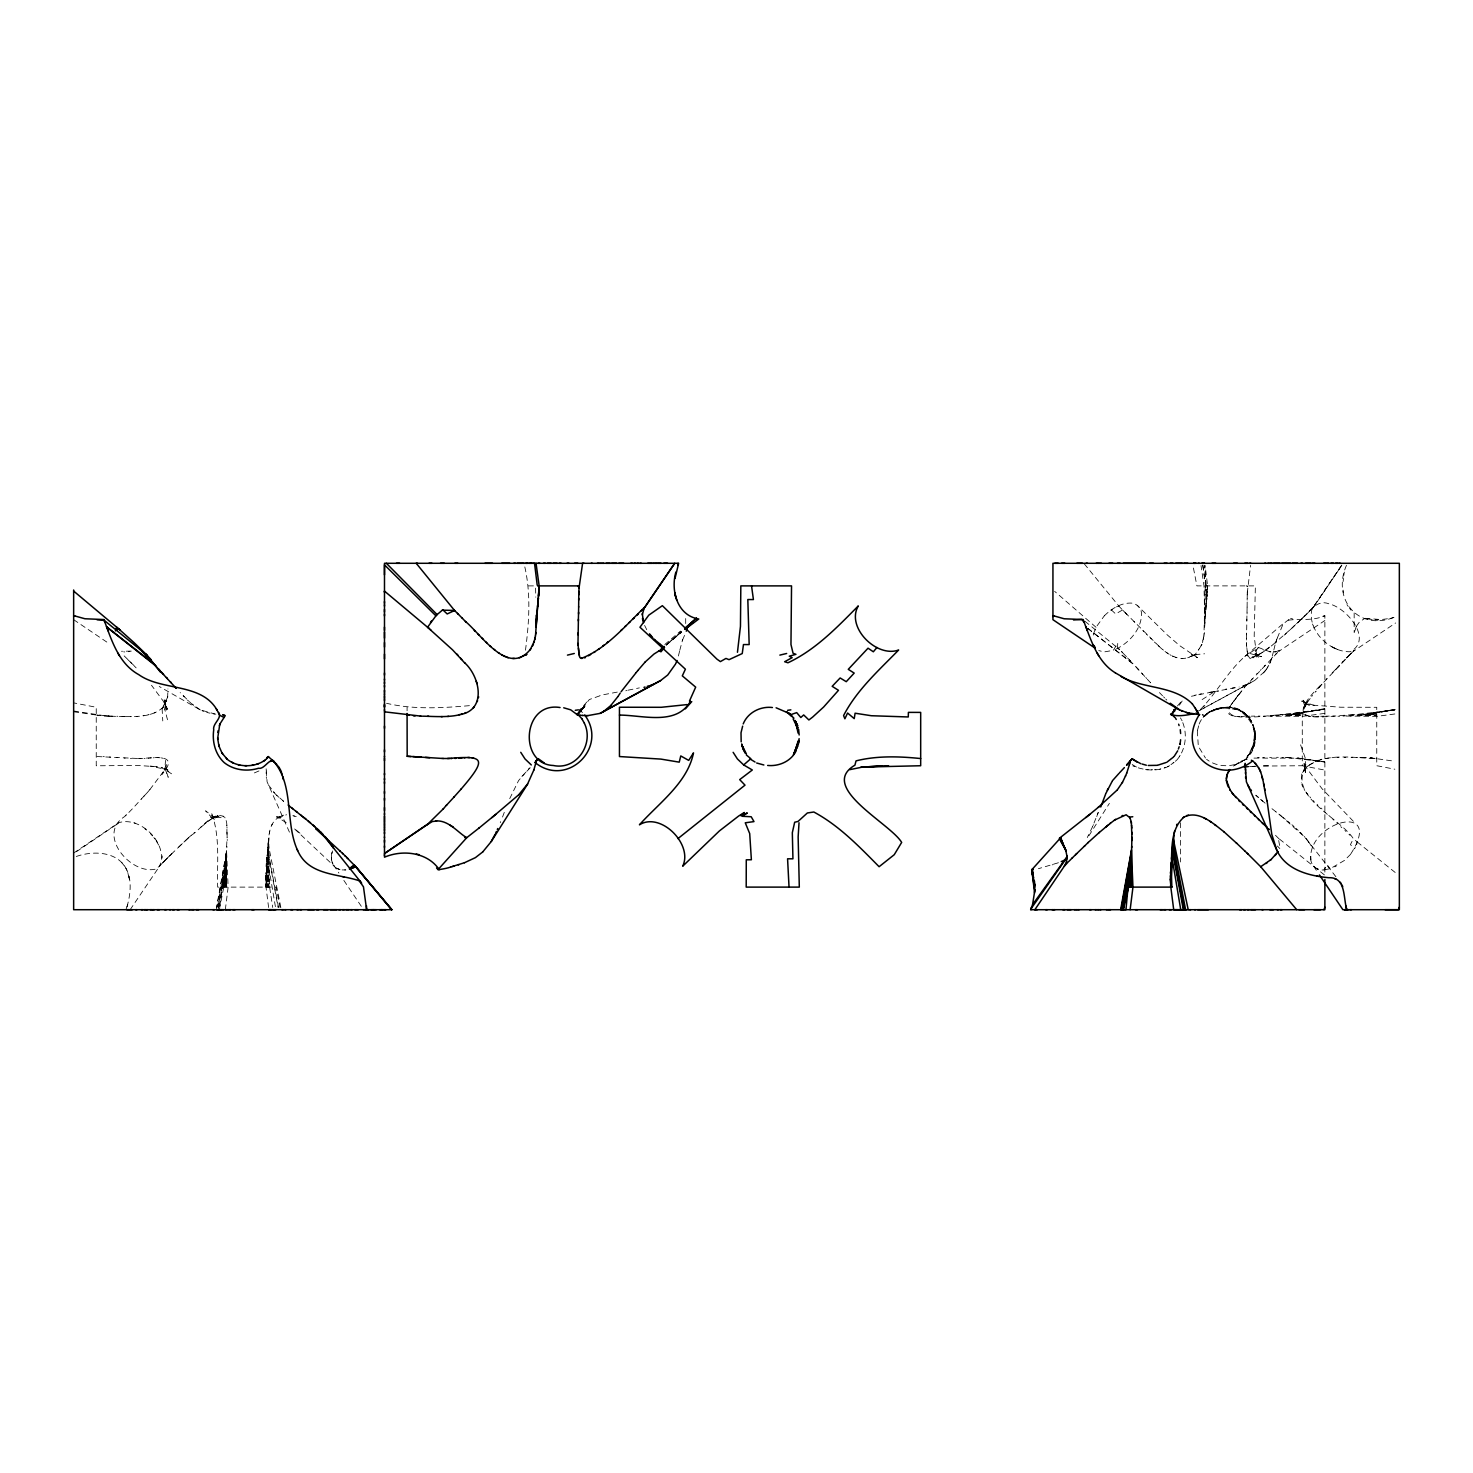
<?xml version="1.0" encoding="UTF-8"?>
<svg xmlns="http://www.w3.org/2000/svg" width="1473" height="1473" viewBox="0 0 1473 1473"><rect width="100%" height="100%" fill="white"/><g stroke="black" fill="none" stroke-linecap="round" stroke-linejoin="round"><path stroke-width="0.75" stroke-dasharray="5 3.75" d="M685.7 623.539L685.7 617.187M1247.797 656.037L1246.434 644.456L1246.876 619.176M1354.166 612.952L1354.166 632.654L1355.215 629.763M227.008 832.171L227.155 838.34M1246.821 620.906L1247.115 606.747M1247.115 607.023L1247.244 594.411M226.142 855.426L227.1 837.345M1205.117 616.856L1205.209 585.886L1203.92 636.078M226.989 834.234C226.547 828.36 228.333 819.835 223.067 816.079M265.692 874.796L266.024 887.114L267.018 854.911M167.627 697.76L167.94 688.922M226.087 856.052L225.222 887.114L225.572 862.239M1246.434 633.059L1246.453 634.789M223.767 887.114L223.933 876.693L219.33 909.706L223.767 887.114L225.479 863.27L218.022 907.497M1247.06 613.965L1247.079 612.234M1247.152 600.082L1247.171 598.351M1247.244 594.871L1247.355 591.096M224.817 869.475L224.504 887.114L225.259 866.382M265.692 873.747L265.711 872.716M149.878 789.565L164.276 770.434L162.012 774.319C182.357 751.009 148.552 759.129 136.731 758.485M1246.397 638.251L1246.397 639.963M289.445 832.153L267.092 781.813L265.987 767.304M1204.638 627.259L1207.621 585.904L1205.117 565.558M73.65 853.051L118.687 822.744C140.727 815.619 169.377 844.637 159.471 866.216L155.273 869.199C130.361 874.704 96.684 834.547 124.321 816.76C132.073 809.727 138.72 801.662 145.919 794.076M1253.928 743.994L1254.72 730.682L1252.713 724.366C1259.912 737.844 1250.651 749.481 1245.348 760.657M1204.767 622.232L1204.012 585.886L1201.011 565.558M331.425 858.851L331.535 856.273M1310.823 856.31L1310.712 858.814C1308.484 820.94 1385.283 801.183 1350.336 854.598M167.517 719.745L164.902 709.894L165.307 700.025L166.67 710.06L163.687 698.312L167.517 709.342L163.337 701.24L151.48 685.24M1204.711 623.779L1204.969 618.586M1207.013 596.27L1207.547 587.598M1247.263 593.14L1250.577 565.374M1117.491 648.415L1117.749 643.02L1113.367 650.311L1104.069 651.95L1098.766 650.587M223.086 886.985L223.16 885.107M1204.398 632.561L1204.178 634.182M1205.54 611.884L1206.884 597.872L1204.711 565.558L1206.774 599.548M266.134 773.491L266.226 771.944M162.14 858.096L162.269 855.942M226.934 846.349L226.824 847.767M1205.558 611.626L1205.411 613.505M265.84 886.415L269.136 835.246M126.954 906.871C130.471 894.737 132.367 879.473 125.813 868.168M164.35 770.213L166.412 763.124L165.952 770.508L168.235 777.321L164.939 768.464L165.492 760.399M1197.328 730.939L1198.322 746.259L1205.448 758.024M1300.585 744.841L1305.354 758.3L1305.428 772.515L1304.102 763.437L1305.501 770.029L1303.292 763.714L1321.962 788.626L1355.694 823.757M1205.558 611.663L1205.245 615.125M225.387 864.301L225.479 863.27M226.179 855.021L225.958 887.114L225.921 858.115L217.028 909.706M223.491 880.928L224.375 872.587M266.65 859.127L266.816 857.047M1207.013 596.16L1202.539 563.294L1207.013 596.16L1207.326 592.735M286.185 822.578L276.501 816.76L281.288 818.73L277.034 817.073L281.711 817.497L277.771 817.294L281.472 816.06C266.76 821.676 269.264 840.089 267.239 852.83M223.565 879.878L223.067 886.157L226.658 849.847M268.031 844.6L267.755 847.712M266.042 866.437L266.337 863.307L266.742 887.114L266.41 862.257M1180.628 822.763L1180.499 862.018M1206.037 606.489L1206.35 603.028M226.271 853.99L226.363 852.959L226.676 887.114L226.474 851.928M267.442 850.805L267.46 887.114L266.908 856.016L275.543 907.46M268.362 841.488L268.712 838.376L269.633 887.114L272.708 907.442M1247.852 655.503L1250.08 658.541L1261.864 652.962L1251.774 657.345L1258.715 655.393L1255.07 655.43L1261.588 656.682L1249.141 653.276M1247.023 756.883L1252.087 750.733L1254.278 744.215L1254.701 730.958M1268.676 716.117L1324.871 709.121L1291.048 714.479C1279.871 712.398 1216.33 726.815 1231.097 704.738L1244.869 686.915L1279.761 650.201L1275.581 651.858L1270.021 651.839L1258.531 647.494L1247.741 654.215M1253.965 743.865L1251.7 750.549L1247.723 756.293C1240.303 762.093 1275.139 738.452 1238.37 709.231L1244.317 712.748L1231.575 707.519L1215.483 708.955M1362.12 714.865C1333.488 712.601 1272.156 732.449 1322.091 683.767L1315.978 691.279M224.043 875.717L218.833 907.442M1343.118 581.522L1343.486 578.429M1346.488 565.282C1331.702 598.646 1357.775 631.751 1394.268 617.279M1176.632 760.234C1186.667 748.965 1188.067 730.847 1180.462 717.885M1204.491 715.307L1202.355 714.865M225.332 909.706L228.131 887.114L226.566 850.878L216.531 907.442M1343.836 575.299L1344.333 572.095M164.902 709.894L166.265 701.038L162.122 708.863L162.767 720.923M1203.938 635.894L1201.821 644.566L1198.856 649.354M580.178 709.894L582.424 712.693M269.375 833.166L269.541 832.135M218.151 909.706L224.964 868.444M167.812 696.729L162.122 708.863M216.384 909.706L226.363 852.959M1093.537 633.74L1096.041 627.24L1104.382 615.732M1093.297 635.066L1093.555 633.666M1203.367 639.319L1203.68 637.606M1356.707 844.545L1357.185 841.948L1352.858 838.192M525.474 650.237C529.157 622.287 531.072 593.214 524.498 565.558M1273.869 649.851L1275.581 642.762M269.559 832.061L269.78 831.103M331.83 853.714L332.143 852.37M679.789 650.274L682.459 640.258M679.587 651.14L678.077 657.326M1273.574 651.14L1271.457 659.112M1197.383 730.626L1199.225 723.943M1277.349 637.919L1283.112 623.981L1290.348 618.347M1341.664 565.135L1311.891 609.288C1307.177 630.389 1329.548 652.429 1350.299 651.747C1373.37 639.54 1346.856 607.668 1328.812 603.783C1319.145 599.916 1312.075 607.741 1306.477 614.333C1308.282 612.455 1311.927 608.552 1314.284 606.029L1341.903 565.153L1313.511 606.839M1202.373 642.633L1202.889 640.976M1275.471 643.13L1275.913 641.657M1305.907 764.653L1303.642 772.018L1304.655 768.961C1290.109 797.556 1340.669 818.565 1353.356 838.708L1350.428 844.655L1354.626 848.706M1355.289 629.542L1356.338 626.375M1301.745 774.006L1301.285 783.047M332.622 850.934C329.05 858.501 332.898 869.714 342.196 869.917M1270.555 661.856L1271.015 660.475M1271.77 658.228L1268.511 665.796M1199.151 724.072C1203.957 711.312 1218.687 706.046 1231.41 707.758L1223.934 707.371L1209.867 711.662L1216.772 708.66L1208.983 712.361L1203.183 717.498L1209.664 711.901L1204.362 715.804M1203.11 717.498L1203.828 716.541M1096.777 816.558L1097.109 815.508M1097.459 814.459L1098.269 812.36L1092.579 826.592M1276.447 640.239L1277.238 638.177M682.57 639.963L685.387 633.408M682.257 640.792L682.662 639.724M1276.041 641.326L1276.741 639.448M126.181 908.786L127.764 904.625M1093.021 825.616L1093.408 824.659M509.713 798.642L518.588 780.58L529.47 767.967M1270.389 662.334L1269.763 663.568M1251.663 750.678L1254.241 744.399M504.282 812.36L501.575 819.614M500.286 822.634L500.71 821.621M1303.623 708.108L1304.655 706.377M166.762 700.651L166.32 701.627M1092.579 826.629L1087.277 837.585M1179.394 705.162L1183.022 699.767M584.118 707.169L577.526 714.479L589.329 699.528L602.439 694.906M271.75 825.156L272.21 824.217M1096.022 627.277L1054.668 591.373M1302.5 772.533L1307.195 766.494L1313.603 762.333M1354.552 848.798L1355.289 847.38M1201.084 645.818L1201.894 644.309M1356.338 626.375L1359.376 622.085L1364.827 618.347M1267.885 666.882L1267.259 668.005M1229.145 708.071L1230.158 706.377M1266.209 669.626L1269.137 664.691M1231.299 704.536L1235.7 698.515M1247.392 756.735C1254.536 747.382 1256.138 734.511 1251.976 723.556M1305.778 704.536L1308.208 700.872L1303.697 709.544L1305.207 703.947L1305.262 707.574L1302.316 698.57L1304.894 702.86L1309.571 705.641L1301.653 701.111L1314.119 705.401L1307.693 703.947M1088.915 835.762L1109.39 803.374M1179.229 756.717L1180.112 755.318M1200.513 709.415C1216.551 692.991 1227.451 671.872 1244.851 656.461L1284.64 622.361M1196.665 654.638L1190.35 656.59L1195.063 654.62L1198.819 649.39M1310.712 858.851C1310.804 865.59 1317.359 870.893 1323.951 869.935L1327.32 864.927L1330.119 868.739M130.158 909.706L159.913 865.737M1198.249 650.164L1199.243 648.746M581.393 709.25L579.902 709.931L584.873 706.175L582.645 708.55M1311.891 609.288L1314.376 605.919M1306.164 703.91L1307.122 702.584M1231.925 703.542L1232.662 702.547M1237.265 696.453L1241.5 691.279M163.393 706.93C153.505 716.835 137.799 716.633 124.579 716.633M1311.743 696.453L1312.572 695.366M1308.613 700.577L1310.178 698.515M1244.096 687.909L1244.832 686.952M1316.033 691.205L1315.186 692.218M584.118 707.15L581.227 709.342M1238.056 695.403L1234.687 699.822M1318.611 687.873L1323.214 682.846M1266.614 669.129L1262.619 673.916M1240.708 692.218L1241.592 691.168M1264.442 671.725L1254.554 680.581L1197.512 711.588M1264.626 671.504L1265.749 670.16M1258.531 647.494L1254.941 651.784L1252.823 650.771M577.895 712.582L587.635 701.038M1177.443 705.99L1181.604 701.038M1335.68 669.405L1354.239 650.201L1353.19 651.416L1395.649 622.969M147.65 792.179L149.97 789.454M1248.754 682.828L1247.889 683.748M1251.571 679.532L1252.492 678.464M1326.05 679.532L1326.97 678.464M1279.761 650.201L1278.711 651.416L1324.871 620.501M163.282 707.169L162.14 708.366M584.873 706.175L577.342 714.589L585.039 705.806L579.902 709.931L584.984 705.935L582.166 708.844M1350.612 854.285L1344.462 860.435M584.339 706.856L577.49 714.497L584.339 706.856L582.885 708.347M1264.165 666.312L1265.086 665.317M1306.477 614.333L1289.704 630.205L1306.827 613.965M1351.238 653.202L1322.331 683.785M579.975 711.717L583.75 707.574L578.208 714.773M1342.529 662.114L1343.358 661.193M147.355 792.529L141.261 799.084M1271.696 658.155L1272.709 657.142M1339.565 665.317L1337.65 667.343M1310.657 609.932L1309.718 610.908M162.84 862.607L164.663 860.748M159.471 866.216L163.393 862.018M530.262 767.728L521.884 776.418M1260.262 670.381L1261.238 669.368M1349.747 654.656L1346.58 657.768L1354.718 650.016M1335.716 669.368L1330.727 674.284M582.774 708.439L584.486 706.672M1303.863 769.79L1305.354 768.317M164.037 861.374L167.296 858.096M1346.212 658.118L1347.187 657.142M163.282 862.147L171.899 853.585M171.236 854.266L188.084 838.1M125.26 815.839L126.457 814.643M167.001 858.372L171.291 854.193M178.712 847.03L189.391 836.977M1275.618 654.27L1276.76 653.202M1349.158 655.19L1350.152 654.233M1104.345 615.788C1111.71 608.552 1121.469 602.347 1132.185 603.138A31.817 18.376 -45 0 1 1141.538 612.897C1141.998 629.744 1127.968 644.309 1113.367 650.311M1256.745 673.805L1257.224 673.345M1203.846 706.396L1204.822 705.475M1258.365 655.006L1271.972 645.45L1290.477 629.45M1303.808 616.892L1304.82 615.935M1293.497 626.504L1294.528 625.528M187.458 838.653L194.602 832.355M1297.603 622.637L1298.634 621.68M116.68 824.383L73.65 853.548M1244.777 656.535L1247.723 654.233L1247.281 652.834M1301.745 618.826L1302.776 617.868M1285.229 634.237L1286.316 633.243M1284.217 635.139L1285.377 634.09M191.361 835.246C201.028 829.538 212.13 810.85 223.841 816.613M666.33 644.861L681.373 631.53M681.226 631.622L666.017 645.027L682.92 630.904M664.802 644.511L680.471 631.052M116.22 824.806L118.613 822.818M200.844 827.218L210.805 819.338M666.385 645.027L681.631 632.212M1244.041 760.399C1266.725 744.933 1253.026 702.566 1224.173 707.5C1235.976 706.138 1248.183 712.416 1252.418 723.832L1249.03 717.719M1275.636 642.541L1276.594 641.768M1306.606 767.12L1307.95 766.052M1344.518 860.398L1330.193 868.72M1175.325 761.265L1176.19 760.584M1167.684 766.604L1169.654 765.684M1173.134 762.959L1174.018 762.278L1169.212 766.015M206.367 822.634L205.115 823.61M1271.217 646.039L1272.322 645.174M1268.99 647.733L1266.817 649.372M1233.472 766.052L1243.82 760.178M1309.35 765.095C1329.106 752.574 1354.681 758.061 1376.758 758.705L1394.839 761.265M1264.607 650.974L1262.398 652.502M1265.657 650.201L1266.762 649.409M1234.871 765.095L1239.18 762.296M209.553 820.166L218.078 815.434M1110.845 610.153L1112.225 609.251M1202.134 699.601L1212.776 692.733M1259.139 654.528L1256.929 655.78M279.262 817.036L278.397 817.497L286.572 814.735M1158.367 645.726C1166.708 653.865 1179.523 662.832 1191.215 656.129M1334.833 866.861L1336.25 866.087M1195.818 712.453L1253.726 680.986M1193.885 655.08L1195.247 654.362M1242.604 761.375C1231.557 767.617 1216.735 767.249 1206.59 759.313M217.691 815.747L212.572 818.178L218.998 816.281L210.657 817.276L225.148 817.81M1190.681 656.442L1192.228 655.743M1240.708 761.449L1242.273 760.731M1315.186 761.449L1318.372 760.16M1247.502 684.282L1239.069 687.007M1208.983 712.361L1223.934 707.371M1288.304 620.243C1300.199 618.402 1313.364 621.367 1324.871 615.511L1324.871 875.275L1278.361 838.192L1280.074 848.798L1277.349 845.999M254.369 772.92L260.813 770.14M1213.273 691.831L1239.032 687.026M1225.389 689.309L1226.475 688.885M154.149 712.932L155.144 712.582M1058.424 862.736L1038.391 868.702M150.356 714.331L151.185 714.018M1187.698 657.787L1189.227 657.271M1195.063 654.62L1204.583 653.791M1160.834 768.814L1159.785 769.145M1165.566 767.286L1164.517 767.636M1252.934 657.86L1254.02 657.51M1168.733 766.273C1157.373 771.907 1144.245 770.563 1132.829 765.923M1212.261 691.96L1191.436 696.269M1243.341 685.682L1245.495 685M1243.893 760.16L1246.324 759.424M1319.955 759.681L1321.704 759.221M1390.641 618.365L1393.974 617.39M131.281 651.103L121.504 651.269M129.955 651.453L128.574 651.729M76.32 856.476C93.591 850.344 118.65 851.32 127.046 870.506M1194.64 695.274L1196.407 694.906M625.786 690.782L626.927 690.487M628.014 690.193L639.356 687.891M1245.55 759.663L1247.226 759.221M1199.924 694.078L1201.434 693.691M281.822 815.582L283.718 815.177M143.967 715.639L143.01 715.749M1292.76 618.991L1290.569 618.31M1387.437 618.77L1381.177 619.581L1365.048 618.31M148.147 714.773L149.178 714.571M1323.951 869.935L1330.598 868.591M1116.46 606.821L1119.038 606.305L1083.833 563.294M1216.514 708.752C1228.224 705.475 1242.181 708.716 1249.656 718.75M1291.048 714.479L1324.871 709.084L1292.742 714.184L1302.279 714L1289.354 714.736M1363.832 714.736L1395.005 709.783L1367.22 714.184L1376.758 714L1360.444 714.994M1395.115 709.618L1367.22 714.184M1292.742 714.184L1302.279 713.024L1302.279 765.739L1324.871 770.103M1324.871 708.66L1284.217 715.197L1302.279 715.197L1282.504 715.381M1394.839 709.378L1358.695 715.197L1376.758 715.197L1356.983 715.381M1365.526 714.479L1394.839 709.839L1343.063 716.117M1325.111 758.577L1328.536 758.098M469.39 705.659C441.9 708.034 413.582 709.728 386.534 703.284M1209.259 692.384L1210.254 692.236M1217.545 691.205L1218.65 691.04M1368.914 713.908L1376.758 713.024M1253.965 758.098L1299.094 758.172M617.279 692.107L602.457 694.906A12.06 12.06 0 0 0 600.1 695.459M1210.29 692.236L1214.286 691.684M1324.871 713.374L1302.279 716.375L1270.407 716.044L1272.138 715.988M1394.839 713.963L1376.758 716.375L1344.886 716.044L1346.617 715.988M1232.183 688.038L1234.484 687.744M153.266 757.84L154.205 757.73M148.294 758.227L149.27 758.116M1243.543 767.194L1256.561 766.144M136.805 716.449L137.781 716.357M150.228 758.024L151.259 757.932M1244.317 767.01L1253.063 766.365M1274.642 651.839L1275.821 651.747M1353.54 715.675L1350.078 715.86M1322.938 616.193L1324.871 616.064M1241.187 716.467L1244.501 716.301M1315.665 716.467L1318.979 716.301M1279.061 715.675L1275.6 715.86M1250.08 766.531L1256.819 766.181M97.034 756.551L138.775 758.521M1263.447 766.052L1302.279 765.739M157.059 757.453L158.826 757.509M1257.5 757.674L1259.231 757.601M1331.997 757.674L1333.709 757.601M1320.673 716.283L1324.098 716.173M1271.383 757.453L1269.652 757.49M1345.862 757.453L1344.131 757.49M1181.199 658.449L1182.819 658.394M130.453 716.67L131.502 716.633M144.023 758.411L145.072 758.374M1249.601 716.173L1246.103 716.283M1254.793 716.099L1251.332 716.154M1312.425 716.467L1314.082 716.449M1329.272 716.099L1325.81 716.154M1357.83 757.472L1356.265 757.435M139.825 758.54L140.929 758.558M344.645 869.935L345.879 869.917L341.092 869.917M1262.711 757.564L1264.442 757.545M1337.189 757.564L1338.92 757.545M1148.259 769.808L1147.154 769.808M1152.678 769.753L1151.573 769.771M1263.503 765.813L1270.149 765.739M1154.335 769.735L1155.992 769.716M1238.038 716.467L1239.603 716.449M528.439 585.886L534.368 585.886M1206.424 585.886L1207.621 585.904L1207.289 590.434M110.604 716.191L124.211 716.633M1351.072 757.325L1352.803 757.325M1276.594 757.325L1278.325 757.325M125.205 716.633L122.056 716.522M1332.752 716.081L1334.483 716.099M1258.273 716.081L1260.004 716.099M112.611 716.209L108.413 716.099C120.05 717.13 88.49 714.239 99.004 715.418L73.65 711.772M1359.745 757.435L1366.668 757.545M1285.266 757.435L1292.189 757.545M116.809 716.265L117.858 716.283M1281.786 757.435L1283.535 757.472M1337.944 716.209L1339.675 716.265M1263.466 716.209L1265.197 716.265M1363.206 757.38L1364.937 757.435M1288.728 757.38L1290.458 757.435M104.233 715.952L110.567 716.191M1361.475 757.398L1375.303 758.374M1286.997 757.398L1324.871 761.964L1295.577 757.803L1302.279 758.705M130.379 758.411L131.428 758.448M124.174 758.098L125.15 758.153M103.165 756.606L104.288 756.68M109.444 756.993L110.493 757.067M164.939 768.464L171.678 773.859L161.128 767.286L167.848 769.808L150.375 766.126L157.28 766.77L137.726 765.444L96.242 765.794L96.242 707.261L73.65 702.879M1269.689 651.747L1270.96 651.839M1375.34 619.765L1378.12 619.967L1367.239 618.991M116.772 757.564L117.803 757.638M215.85 714.221L200.328 709.931L159.231 686.473M1372.32 758.043L1370.074 757.803L1376.758 758.705M1310.915 716.504L1308.337 716.117M1236.436 716.504L1233.858 716.117M123.64 651.803L124.782 651.95M1223.713 707.427L1238.609 709.986M1202.171 714.847L1203.275 715.086M1312.94 705.144L1340.669 707.224L1376.758 707.298L1376.758 765.721L1394.839 769.219M1300.825 758.374L1324.871 762.038M73.65 710.98L106.332 716.025M213.162 713.816L214.635 714.074M162.932 758.227L161.386 757.914M209.976 713.171L206.717 712.435M292.851 815.692L294.471 816.06M293.735 815.895L296.239 816.686M1146.602 769.827L1145.534 769.532M1247.594 586.217L1246.489 585.886L1247.594 586.364M1307.103 715.878L1305.207 715.123M1232.625 715.878L1230.728 715.123M133.877 822.726L135.571 823.315M1194.732 655.669L1191.491 654.564L1197.512 657.713L1179.634 645.616L1167.058 634.716L1137.101 605.256M1172.563 656.129L1173.926 656.682M1175.288 657.234L1176.651 657.731M339.987 869.53L337.022 868.37L337.961 868.831M1316.365 868.407L1318.261 869.18M1333.083 647.531L1340.043 650.587M1262.784 649.556L1264.202 650.219M201.911 710.612L203.477 711.349M1136.456 767.028L1132.185 764.505M1171.238 655.485L1170.17 654.841M1304.305 714.663L1303.034 713.613M1331.61 646.573L1338.681 650.219M1229.808 714.663L1228.556 713.613M155.015 839.021L153.836 837.511M200.328 709.931L190.956 703.229L180.166 692.586M73.65 619.691L108.468 643.185M1167.794 653.404L1166.708 652.649M144.888 828.82L146.564 830.072M215.205 818.104L205.594 810.831L214.561 820.59L211.375 812.654C220.398 836.259 216.899 862.386 217.673 887.114L276.095 887.114L280.036 907.442M268.417 784.925L275.488 794.15L285.836 803.19M1087.59 628.235L1133.197 663.863L1150.616 682.828L1149.603 681.704M1271.972 808.695L1282.026 816.631M192.153 704.26L193.534 705.346M1087.626 628.271L1134.155 664.875M1279.834 814.9L1305.17 837.474L1335.956 876.803M1283.149 817.515L1285.413 819.319M1265.123 803.19L1255.843 795.217M282.356 800.373L283.534 801.312M1275.342 811.365L1276.465 812.267M1162.381 649.262L1163.449 650.109M1357.185 841.948L1395.833 872.992M299.958 833.184L293.919 828.286L334.242 866.198M1085.012 621.311L1119.683 649.593L1117.565 648.396L1118.725 648.617L1133.197 663.863M1289.777 822.91L1287.549 821.087M1262.821 801.312L1260.501 799.379M1291.931 824.714L1294.067 826.556M1255.898 795.273L1258.218 797.316M276.593 795.273L278.931 797.316M1159.343 646.592L1130.712 618.2M1254.849 653.902L1258.642 657.271L1255.604 653.478L1256.911 657.437L1254.186 636.226L1255.383 585.886L1196.905 585.886L1192.927 565.356M187.494 700.08L188.654 701.111M1328.812 815.434L1329.824 816.355M1296.093 828.415L1298.21 830.349M1344.904 830.477L1345.972 831.472M1341.829 827.66L1340.761 826.684M1111.25 609.804L1115.65 613.946L1122.518 609.988L1130.914 618.402M1332.844 819.172L1333.838 820.111M1348.955 834.289L1349.986 835.301M1320.986 808.033L1321.962 808.953M1324.743 811.715L1325.718 812.636M1317.028 804.332L1318.004 805.271M1337.742 823.886L1336.729 822.891M1154.39 642.007L1155.366 642.946M124.137 655.872L135.111 666.661M1146.62 634.292L1147.577 635.25M128.041 659.794L136.16 667.877M1118.449 605.679L1123.052 610.503M183.278 695.827L184.328 696.876M1126.606 614.002L1122.997 610.448M1150.505 638.085L1151.481 639.043M1125.961 613.376L1126.955 614.37M1142.717 630.426L1143.692 631.401M1163.578 696.839L1164.646 697.926M1165.732 698.994L1166.8 700.08M1275.489 835.283L1278.877 838.708M1133.86 621.44L1134.854 622.453M1249.159 717.94L1244.593 713.245L1238.59 709.765C1249.454 714.129 1255.806 725.95 1254.812 737.402L1254.72 730.682M1313.29 800.612L1314.211 801.551M1121.597 651.563L1122.555 652.557M1302.206 834.381L1300.254 832.3M1159.454 692.586L1162.565 695.827M273.297 791.793L274.401 792.971M1304.194 836.443L1305.17 837.474M1125.446 655.632L1126.422 656.645M1129.368 659.812L1130.288 660.806M1145.755 677.47L1146.712 678.501M1136.088 666.974L1138.242 669.313M1141.888 673.382L1142.864 674.413M150.393 833.608L152.492 835.928M1138.021 669.073L1138.997 670.141M1313.585 866.106L1318.206 873.084M334.647 866.511L333.984 865.774L338.919 873.084M1309.755 796.727L1310.62 797.74M1307.122 793.708L1307.987 794.72M1308.521 841.764L1312.793 848.209L1312.222 846.938M1308.779 842.077L1305.833 838.321M121.688 862.497L124.192 865.719M1349.599 608.331L1350.962 610.153M1306.348 792.621L1307.103 793.689M1346.948 604.63L1348.255 606.489M343.853 880.412L362.358 907.865M156.156 840.788L158.679 845.079M646.721 629.671L644.622 625.417M1304.139 789.307L1304.82 790.467M1181.549 719.8L1182.082 720.776M1313.124 625.491L1312.498 624.018M1302.813 786.969L1301.782 784.391M332.051 862.184L332.401 863.141M128.832 876.196L129.532 879.178M127.948 873.342L129.624 880.836M280.846 907.497L268.141 843.55L268.915 887.114L268.252 842.519M278.526 907.442L267.644 848.743L268.196 887.114L267.552 849.774L278.084 907.478M1310.915 859.919L1310.657 857.673M1247.189 651.434L1246.895 648.267M265.784 885.291L268.602 907.478M266.429 778.462L266.263 776.842M331.628 859.919L331.37 857.617L331.425 858.814M1343.137 590.121L1343.413 592.809M226.787 825.193L226.879 826.132M266.263 770.379L266.134 768.832M1246.434 643.388L1246.489 645.082M226.971 827.09L227.008 828.084M265.674 875.846L266.024 887.114M227.229 839.426L227.247 840.475M535.583 588.15L535.785 597.191M407.082 707.243L407.082 710.741M1053.011 864.633A25.888 25.888 0 0 1 1052.219 864.872M1210.033 711.275L1204.454 715.62L1210.033 711.275M1249.509 718.069L1244.593 713.245L1249.509 718.069"/><path stroke-width="1.5" d="M384.471 675.131L384.49 672.958M384.49 654.067L384.49 658.947M384.49 642.541L384.49 647.07M384.471 574.893L384.49 564.859L435.879 615.788L437.094 614.591L386.368 563.294M578.41 619.176L577.968 644.456L579.349 656.037M578.355 620.906L578.668 606.747M384.471 615.99L384.471 613.965M384.471 612.124L384.471 609.38M384.471 757.122L384.49 756.091M384.49 749.794L384.49 751.948M384.49 726.042L384.49 728.362M384.471 694.704L384.49 693.599M384.49 690.266L384.49 692.457M384.471 683.675L384.49 681.907M384.471 630.389L384.471 627.075M384.471 814.514L384.49 813.556M384.471 800.336L384.471 798.219M384.471 793.45L384.471 791.498M578.65 607.023L578.779 594.411M1132.792 816.742L1129.717 817.073L1131.338 822.192L1131.964 838.34M1130.896 856.052L1130.767 887.114L1131.908 837.345M384.49 604.685L384.49 606.139M384.471 709.544L384.49 710.686M384.49 699.141L384.49 700.614M384.471 830.643L384.49 828.599M384.49 826.427L384.49 827.881M384.471 822.56L384.471 816.134M384.49 778.499L384.49 779.88M384.471 847.472L384.471 845.962M384.49 704.959L384.49 706.874M384.471 705.585L384.49 704.002M384.49 706.119L384.49 707.298M384.471 855.574L384.471 854.561M384.471 842.335L384.49 840.052M384.471 837.787L384.471 836.811M1170.501 874.796L1170.832 887.114L1170.464 878.994M1184.016 817.055C1167.003 831.95 1173.558 859.459 1170.464 880.044M384.49 773.399L384.471 774.853M458.987 714.773C486.992 710.98 480.382 676.936 464.584 662.721M1121.837 909.706L1130.73 858.115L1130.049 887.114L1130.38 862.239M577.987 633.059L577.987 634.789M1129.331 871.482L1123.273 909.706L1128.594 887.114L1128.723 876.766L1123.218 909.706M578.594 613.965L578.613 612.234M578.686 600.082L578.723 598.351M578.779 594.871L579.128 586.364L578.024 585.886L538.013 585.886M1170.501 873.747L1170.519 872.716M460.791 789.454C488.76 757.104 483.254 755.686 447.516 758.485M1172.213 887.114L1128.594 887.114L1128.852 875.717M1131.816 834.234L1131.816 832.171M535.454 636.078L539.155 585.904L536.043 563.294M536.19 627.259L536.78 615.125M1324.871 879.473L1324.871 909.706L1030.621 909.706L1032.591 904.625L1067.06 856.642L1065.697 849.903L1059.363 838.303L1089.67 814.403M1346.856 909.706C1343.1 898.309 1346.34 876.932 1328.701 877.705C1308.963 875.883 1286.279 870.046 1276.962 850.602L1246.379 781.813L1245.108 763.327M1032.573 904.625L1034.967 889.25M678.022 565.282L678.077 563.294M536.301 622.232L536.172 615.272M580.104 715.215L577.471 714.847L570.714 709.839L563.717 707.795M536.264 623.779L536.503 618.586M578.797 593.14L578.889 591.409M384.471 592.293L384.471 591.096L428.901 628.363L427.943 626.651M537.074 611.884L538.418 597.872L538.308 599.548M1245.421 773.564L1245.514 771.944M537.093 611.626L536.945 613.505M1129.202 872.587L1128.594 887.114L1129.625 869.475L1122.96 909.706L1125.961 909.706L1128.208 885.126M1131.743 846.349L1131.651 847.693M1170.519 872.642L1170.575 871.666M1170.648 886.415L1173.963 835.154M1128.594 887.114L1130.288 863.27L1122.463 909.706M217.912 732.504L218.041 730.774M1171.219 862.257L1171.551 887.114L1171.145 863.307L1170.851 866.437M536.964 613.394L537.093 611.663M538.547 596.27L539.155 585.904L537.958 585.886M1066.397 862.221L1067.096 856.052M1130.214 864.301L1130.288 863.27M1128.3 880.928L1128.392 879.878M538.547 596.16L539.081 587.598M1131.467 849.847L1128.042 884.058M1171.458 859.127L1171.624 857.047M1128.613 880.651L1129.625 869.475M1172.25 850.805L1172.048 852.83M537.571 606.489L537.884 603.028M799.029 822.763L798.145 836.977L799.305 887.114L746.203 887.114L746.277 859.809L751.377 859.753L749.702 833.571L745.264 822.799L753.992 821.603L751.193 816.742L742.189 816.281L747.327 812.967L740.901 815.747L744.344 812.488L738.691 816.005L719.395 830.938L682.68 866.216C693.36 844.508 660.751 811.457 639.429 824.806C659.057 802.932 687.523 782.771 693.507 752.869L688.701 760.399L680.765 755.944L679.237 762.149L660.861 759.092L619.452 756.551L619.452 707.243L661.211 707.298L687.173 704.591M1172.839 844.6L1172.563 847.712M1131.08 853.99L1131.172 852.904L1131.503 887.114L1131.282 851.928M1172.545 855.518L1172.471 848.687M579.405 655.503L579.902 657.602L581.945 658.468M1230.305 790.43L1226.365 780.193L1226.751 775.59L1229.642 769.532L1228.022 772.533M1174.184 833.166L1174.589 831.103M535.27 762.719C567.326 788.221 608.625 747.142 584.744 715.068M675.021 578.429L678.648 563.294L384.49 563.294L384.49 857.194C403.363 849.184 427.778 852.591 439.23 869.622C443.115 868.867 447.037 868.407 450.756 866.989M1180.149 743.515L1179.928 744.491M225.185 715.583L223.049 714.865M798.495 743.957L799.121 738.654M1180.61 739.741L1180.094 743.994M1130.067 866.382L1129.312 871.556M1130.141 909.706L1132.958 887.114L1131.374 850.878L1120.64 909.706M535.712 634.182L535.933 632.451M675.868 572.095C670.583 590.489 677.212 615.604 698.773 618.991L685.019 629.358M535.472 635.894L533.926 642.633M1267.075 800.907C1262.932 787.576 1264.699 770.582 1252.639 760.933C1220.233 786.821 1174.994 754.36 1199.004 715.105M478.467 697.705L478.633 696.729M1131.172 852.959L1121.192 909.706L1122.223 909.706M576.643 714.442L578.226 714.792M1129.975 762.241L1130.399 760.749M534.902 639.319L535.215 637.606M533.852 770.048L536.577 760.252M737.457 652.281L740.459 626.338L740.827 585.886L791.535 585.886L790.964 644.493L793.063 653.276L795.936 654.325L789.27 656.203L792.143 657.658L784.649 661.727L787.945 662.776C815.619 649.851 837.106 627.314 858.299 605.919C845.723 627.24 876.601 658.044 898.64 650.016C878.792 670.381 856.826 689.99 843.587 715.547L844.876 718.787L847.601 713.042L854.23 718.64L855.095 713.208L871.372 715.731L908.27 716.964L908.399 712.38L920.68 712.398L920.68 765.739L860.969 767.138L888.55 765.739M1129.662 763.493L1129.239 765.131M798.163 740.901L794.684 752.611M1126.735 773.086L1129.036 765.831M1129.533 764.119L1129.865 762.627M798.826 740.496L794.021 753.716L797.445 746.719M742.65 726.134L741.011 732.781L741.177 741.876M793.413 754.765L798.569 741.711L797.169 747.308L797.666 746.203M577.287 714.589L577.342 714.295M266.631 758.558L267.755 756.827M534.423 640.976L530.39 649.354M642.32 614.757L644.032 608.478M1030.99 909.706L1031.763 906.871M219.385 725.747L219.864 724.072M796.249 749.518L798.569 741.711M687.044 628.824L687.67 626.78M686.897 629.339L686.271 631.181M1227.267 774.006L1226.328 778.683M533.999 769.661L527.444 784.317L491.319 841.47L482.739 851.928M675.739 663.66L677.028 660.475M1178.382 749.039L1179.155 746.756M1100.754 807.001L1105.652 794.002M1323.932 909.706L1324.871 907.165M1399.35 907.165L1398.411 909.706L1385.136 909.706M1172.821 713.116L1174.091 709.839L1176.356 708.734M115.851 629.468L116.735 627.277M427.575 627.24L436.376 615.198L442.784 609.804L447.184 613.946L454.586 610.503M1125.446 776.142L1126.735 773.104M1125.611 775.774L1122.316 782.66M1106.002 793.192L1112.318 780.985M268.786 757.067L274.346 761.891M477.178 701.59L477.602 700.651M495.609 833.368L496.456 831.435M497.322 829.502L497.745 828.526M1107.291 790.301L1107.954 788.902M1176.577 825.156L1177.019 824.217M224.817 716.32L219.79 724.2L217.654 738.47L218.961 746.093L222.073 753.2L227.302 759.313L226.161 758.024M492.498 839.131L491.319 841.47M492.903 838.358L495.131 834.289M1117.399 789.767L1122.518 782.237M532.618 645.818L533.429 644.309M1066.673 861.723L1064.353 866.087L1068.091 862.128M527.665 783.912L518.68 794.812M675.463 664.157L667.711 675.021L660.567 680.581L600.137 713.374L587.598 715.657M743.202 723.924C747.805 712.49 760.455 706.064 772.423 707.519M430.484 622.508L431.423 621.054M796.267 750.549C791.277 761.21 779.033 766.586 767.654 765.444M1174.073 756.514L1177.7 750.825M621.109 691.721L636.005 672.793M620.207 693.102L617.942 696.526M1112.575 780.561L1119.112 773.251M465.413 621.44C481.432 634.697 508.24 676.862 530.354 649.39M643.443 609.251L674.708 563.294L645.1 606.802C625.509 625.454 606.876 648.451 581.338 658.413M1034.856 909.706L1064.427 866.032M619.452 715.086C642.744 715.123 676.217 726.023 690.45 701.332L689.474 701.038L695.679 687.136L682.312 675.868L685.405 669.202L639.963 627.24L648.746 615.198L662.371 605.679L716.964 659.168L720.407 661.598L725.95 658.431L729.043 659.665L742.245 653.552L743.46 644.566L749.168 644.585L747.824 599.529L753.421 599.566L751.543 585.886M1030.99 908.786L1067.004 857.378M529.783 650.164L530.777 648.746M1278.104 851.541L1271.125 859.532L1260.704 866.713L1296.7 909.706M1171.127 713.797C1174.478 717.443 1188.472 714.957 1192.762 713.834M617.703 696.858L610.724 705.585M267.294 757.417L268.325 756.496M474.232 706.93L472.962 708.366M352.728 868.02L354.68 865.461L349.948 868.996L355.822 866.75L344.94 855.684M636.244 672.48L637.791 670.546M1127.397 764.211L1126.569 765.205L1132.258 758.687L1136.88 761.983M637.754 670.602L645.266 661.893M876.932 647.494L873.342 651.784L868.039 648.194L848.264 669.35L854.193 673.087L846.257 681.686L840.144 677.967L832.171 686.326L838.487 690.321L823.628 707.04L812.636 717.093L808.88 719.966L803.687 714.939L800.815 717.517L796.709 712.619L790.946 714.608L786.306 711.754L791.977 716.541L790.706 715.068M1117.086 790.117L1098.214 807.407M354.128 867.431L355.288 866.087L391.892 909.706L73.65 909.706L73.65 589.992M461.27 788.902L453.85 797.224M584.394 723.28C594.263 743.736 576.864 770.508 553.277 765.481C518.386 764.137 522.326 701.406 560.053 707.519M446.798 804.847L442.931 809.266M446.301 805.436L454.402 796.635M1127.379 764.229L1132 758.871M534.902 762.498L538.234 758.705L535.988 761.283M685.332 708.863L691.758 701.627M1274.992 855.574L1276.134 854.285M1174.312 711.256L1171.311 714.258M436.56 868.02L438.052 869.604L466.757 837.677L479.148 827.955M1033.236 876.048L1031.929 869.604L1060.744 837.677L1063.064 844.176M645.156 662.003L654.067 653.975L664.544 647.494L660.972 651.784L658.836 650.771M535.822 761.302L538.271 758.687L544.31 763.014M1124.378 767.599L1119.811 772.515M443.483 808.677L427.17 824.696L384.471 853.548L428.146 823.794M641.271 610.908L642.228 609.896M464.455 862.736L475.411 857.636L482.739 851.928M637.367 614.959L638.361 613.965M1068.809 861.41L1072.436 857.783M1072.049 858.151L1076.726 853.585M1084.275 846.331L1088.234 842.427M610.835 705.475L603.525 711.588M1075.493 854.782L1084.772 845.833M733.131 752.316L737.421 758.963L743.681 764.947L750.807 758.687L746.295 754.931M1087.847 842.814L1099.41 832.355M518.662 794.831L491.927 817.589M620.998 630.426L622.011 629.45M625.049 626.504L626.062 625.528M629.137 622.637L630.168 621.68M633.28 618.826L634.329 617.868M1098.784 832.908L1108.635 824.696M664.323 646.518L660.954 649.501L664.323 646.647M495.701 814.403L478.707 828.305M427.17 824.696L432.344 821.529L436.634 821.032M687.983 626.614L693.046 622.324M1107.365 825.764L1105.523 827.31M1107.972 825.248L1110.532 823.131M1085.914 817.57L1099.134 806.633M1270.039 860.398L1271.107 859.495M349.966 868.186L354.091 864.817L391.579 909.706M607.171 642.541L608.257 641.657M1131.908 758.945L1140.802 763.695M1266.025 863.546L1267.277 862.552M1170.335 759.516L1166.929 762.167M1170.685 759.239L1173.373 757.14M223.97 717.443L219.68 715.234L216.513 709.176M602.752 646.039L603.856 645.174M1109.924 823.61L1115.613 819.338M677.948 838.597L745.007 785.146L739.685 779.622L752.316 769.992L743.681 764.947M598.351 649.372L599.456 648.58M263.317 761.375L264.735 760.399M593.932 652.502L595.037 651.766M1114.38 820.166L1126.127 814.772L1129.957 817.81M585.444 657.584L584.468 657.86M590.673 654.528L588.482 655.78M115.281 630.886L118.724 628.916L134.08 642.651L147.65 655.78L160.631 672.388M1183.206 817.497C1198.046 809.174 1213.2 823.481 1224.302 832.061M600.137 713.374L660.567 680.581M525.419 655.08L526.8 654.362M1067.078 858.851L1065.936 859.44M1065.568 859.643L1061.204 861.631M73.65 616.524L74.81 615.972M1052.937 616.524L1054.097 615.972M522.215 656.442L523.78 655.743M1121.929 815.858L1122.886 815.434M653.515 684.282L650.44 685.332M270.516 761.449L272.836 760.473C294.766 784.465 284.584 822.578 297.675 850.602C308.594 875.699 338.035 873.489 359.596 880.872M464.437 862.736L450.941 866.934M464.971 712.932L465.965 712.582M519.232 657.787L520.761 657.271M461.031 714.35L462.025 714.018M349.322 868.923L355.288 866.087L391.8 909.706M524.075 655.448L526.597 654.62M1157.815 765.187L1166.045 762.535M647.199 686.344L649.354 685.682M643.977 687.339L645.045 687.026M256.965 764.119L258.622 763.622M363.223 909.706L367.569 909.706M1345.107 909.706L1346.672 909.246L1345.788 905.803M452.487 866.529L454.273 866.05M849.811 769.643L861.944 767.194L881.904 765.813M227.192 759.258C238.792 768.777 259.395 767.691 268.583 756.68M251.901 765.371L253.595 764.966M1186.63 815.582L1188.527 815.177M567.455 655.117L574.286 653.478M779.843 655.117L786.656 653.478M696.011 619.562L696.434 618.2L684.614 628.64L696.434 618.2L696.858 619.378M422.401 716.191C430.466 716.173 448.492 717.867 459.999 714.571M575.262 710.299L578.484 709.857M787.632 710.299L790.872 709.857M464.087 757.84L465.045 757.73M459.005 758.227L460.036 758.116M447.7 716.449L448.621 716.357M429.453 628.879L430.945 630.076M461.067 758.024L462.08 757.932M1157.189 765.334L1148.222 765.463M467.843 757.453L469.666 757.509M73.65 615.622L84.9 618.752L103.902 619.544C111.543 639.963 118.392 663.421 138.793 674.671C161.754 690.966 200.015 682.883 216.236 708.716M1052.937 615.622L1064.187 618.77L1083.189 619.544L1085.822 626.817M1073.541 619.967L1081.863 619.433L1084.146 622.416M512.733 658.449L514.353 658.394M441.274 716.67L442.323 716.633M454.844 758.411L455.894 758.374M582.516 715.436L588.003 715.639M216.494 909.706L223.657 909.706M450.664 758.54L451.769 758.558M244.978 765.702L246.709 765.665M270.627 909.706L268.896 909.706L274.125 909.706M1175.251 909.706L1186.612 909.706M379.537 909.706L385.282 909.706M385.963 909.706L384.803 909.706M1087.497 563.294L1086.209 563.294M214.414 909.706L212.922 909.706M1184.071 909.706L1172.453 848.743M135.645 909.706L136.971 909.706M141.279 909.706L142.881 909.706M381.157 909.706L382.207 909.706M1045.701 909.706L1047.285 909.706M1182.543 909.706L1181.622 909.706M1177.553 909.706L1174.349 909.706M533.171 563.294L534.533 563.294L537.222 585.204M591.207 563.294L592.256 563.294M1193.627 563.294L1196.113 563.294M1340.172 563.294L1339.16 563.294M144.225 909.706L146.14 909.706M146.674 909.706L147.779 909.706M1052.035 909.706L1053.158 909.706M1280.129 909.706L1282.026 909.706M431.994 563.294L428.993 563.294M522.952 563.294L524.185 563.294M526.284 563.294L527.647 563.294M656.921 563.294L655.172 563.294M661.064 563.294L657.768 563.294M663.752 563.294L665.741 563.294M667.674 563.294L666.385 563.294M1097.459 563.294L1096.17 563.294M1099.576 563.294L1098.14 563.294M1323.638 563.294L1326.216 563.294M1328.72 563.294L1327.063 563.294M1333.544 563.294L1330.892 563.294M1338.036 563.294L1335.495 563.294M129.385 909.706L126.807 909.706M150.099 909.706L152.437 909.706M153.045 909.706L154.315 909.706M164.626 909.706L166.265 909.706M188.82 909.706L190.348 909.706M198.781 909.706L196.13 909.706M373.074 909.706L374.216 909.706M368.011 909.706L365.801 909.706M1091.198 909.706L1089.56 909.706M1108.193 909.706L1110.66 909.706M1053.747 909.706L1054.907 909.706M1273.482 909.706L1269.763 909.706M1277.312 909.706L1278.454 909.706M517.078 563.294L522.234 563.294M527.224 563.294L525.658 563.294M528.715 563.294L530.869 563.294M444.367 563.294L440.464 563.294M530.832 563.294L532.213 563.294M538.179 563.294L539.947 563.294M547.33 563.294L551.197 563.294M553.167 563.294L557.162 563.294M559.151 563.294L561.139 563.294M574.525 563.294L577.895 563.294M599.364 563.294L597.375 563.294M602.531 563.294L603.654 563.294M606.103 563.294L610.153 563.294M618.807 563.294L623.742 563.294M634.034 563.294L635.563 563.294M639.945 563.294L641.289 563.294M653.257 563.294L654.288 563.294M1108.93 563.294L1112.815 563.294M1182.285 563.294L1175.693 563.294M1211.966 563.294L1215.777 563.294M1233.545 563.294L1237.449 563.294M1244.759 563.294L1247.944 563.294M1292.208 563.294L1297.566 563.294M1193.793 563.294L1195.045 563.294M1198.249 563.294L1199.317 563.294M1249.527 563.294L1250.872 563.294M1264.681 563.294L1265.823 563.294M1280.055 563.294L1273.482 563.294M1305.52 563.294L1311.08 563.294M1312.425 563.294L1314.947 563.294M1269.892 563.294L1272.12 563.294M438.07 869.604L439.359 869.604M1033.07 874.005L1031.929 869.604L1033.346 869.604L1031.855 869.567L1034.856 887.538M130.158 909.706L132.239 909.706M169.598 909.706L170.537 909.706M174.366 909.706L172.451 909.706M177.147 909.706L179.209 909.706M191.564 909.706L193.976 909.706M230.635 909.706L228.518 909.706M235.091 909.706L232.752 909.706M254.129 909.706L251.754 909.706M292.777 909.706L290.733 909.706M281.803 909.706L283.405 909.706M299.866 909.706L301.578 909.706M350.703 909.706L352.194 909.706M225.332 909.706L227.45 909.706M316.548 909.706L318.812 909.706M327.982 909.706L323.416 909.706M338.735 909.706L340.631 909.706M345.934 909.706L349.138 909.706M372.209 909.706L376.296 909.706M1208.412 909.706L1197.586 909.706M1076.303 909.706L1077.26 909.706M1095.157 909.706L1096.372 909.706M1099.871 909.706L1100.939 909.706M1162.51 909.706L1160.135 909.706M1243.543 909.706L1245.44 909.706M1250.743 909.706L1255.53 909.706M1344.573 909.706L1346.396 909.706L1345.383 909.706M1137.561 909.706L1135.444 909.706M1165.861 909.706L1163.67 909.706M1171.385 909.706L1169.175 909.706M1347.39 909.706L1348.403 909.706M484.948 563.294L492.553 563.294M501.704 563.294L509.805 563.294M1061.591 563.294L1064.869 563.294M1082.434 563.294L1076.837 563.294M1117.326 563.294L1120.198 563.294M1145.442 563.294L1123.273 563.294M1164.075 563.294L1167.15 563.294M218.151 909.706L221.153 909.706M1298.818 909.706L1304.581 909.706M1313.879 909.706L1320.471 909.706M1187.919 563.294L1183.961 563.294M1267.83 563.294L1268.953 563.294M1281.676 563.294L1290.587 563.294M1300.898 563.294L1302.5 563.294M1170.17 563.294L1173.024 563.294M1054.834 563.294L1058.24 563.294M1149.419 563.294L1153.414 563.294M454.826 563.294L457.919 563.294M567.05 563.294L568.983 563.294M611.608 563.294L616.671 563.294M630.775 563.294L632.433 563.294M637.054 563.294L638.527 563.294M647.697 563.294L652.208 563.294M396.403 563.294L399.625 563.294M513.819 563.294L515.495 563.294M543.519 563.294L545.378 563.294M1261.938 909.706L1263.116 909.706M1349.912 909.706L1351.514 909.706M1097.606 909.706L1098.784 909.706M1174.883 909.706L1173.705 909.706L1170.593 885.291M1189.521 909.706L1190.755 909.706M1247.336 909.706L1249.159 909.706M1239.585 909.706L1241.647 909.706M307.691 909.706L314.283 909.706M330.302 909.706L336.82 909.706M342.528 909.706L344.351 909.706M366.096 909.706L369.097 909.706M296.938 909.706L298.393 909.706M354.754 909.706L358.289 909.706M284.712 909.706L285.946 909.706M1100.46 563.294L1101.399 563.294M600.487 563.294L601.426 563.294M1178.934 909.706L1180.738 909.706L1171.735 855.942L1171.882 864.89M1062.77 909.706L1064.942 909.706M1067.152 909.706L1071.074 909.706M1106.352 909.706L1107.309 909.706M1194.566 909.706L1195.56 909.706M1034.967 909.706L1037.342 909.706M1074.406 909.706L1075.345 909.706M1078.218 909.706L1079.175 909.706M370.644 909.706L372.503 909.706M274.236 909.706L275.93 909.706M157.206 909.706L159.415 909.706M1185.599 909.706L1172.95 843.55L1173.189 857.304M442.029 758.448L443.428 758.485M584.044 563.294L582.59 563.294L579.055 587.948L578.024 585.886M417.503 563.294L416.215 563.294L454.531 610.448L462.448 618.402M443.318 758.485L449.615 758.521M580.491 715.307L582.756 715.491M427.63 716.265L428.68 716.283M442.379 610.153L454.531 610.448M420.302 716.136L421.352 716.191L384.471 711.827M415.055 715.952L413.434 715.86M412.956 756.588L429.693 757.711M1199.74 714.571L1187.661 712.84L1179.615 709.931L1115.356 672.866M1196.389 714.276L1198.654 714.368M425.494 757.398L442.268 758.448M417.135 756.791L420.265 756.993M421.315 757.067L407.174 756.275L407.082 713.484M97.052 619.783L104.104 620.243L141.353 650.587L176.226 688.333M464.658 837.511L466.757 837.677C458.232 832.981 448.768 819.982 435.916 820.958M407.174 756.275L410.875 756.57M342.988 876.822L343.946 876.951M222.883 714.847L223.97 715.086M920.68 758.558C899.359 756.349 876.951 755.612 856.034 760.878L854.929 765.168C817.607 787.116 890.447 823.444 901.66 842.427L894.24 854.708L879.105 866.713C859.164 846.515 839.094 825.58 813.832 812.01L807.37 812.967L798.071 821.418L794.665 822.247L792.327 832.724L792.934 858.814L787.576 858.796L789.031 887.114M1192.467 713.816L1193.922 714.074M473.754 758.227L472.207 757.914M1316.825 875.975L1317.912 876.177M1189.263 713.171L1186.078 712.453M1173.189 715.804L1170.612 714.442M416.307 854.045L419.289 854.745M238.129 764.653L239.804 765.058M1335.072 878.994L1336.25 879.307M1142.164 764.064L1146.325 765.224M756.68 763.014L763.861 764.984M776.105 707.795L789.289 713.448L793.929 718.216M506.822 657.234L508.185 657.731M504.097 656.129L505.46 656.682M1182.764 711.349L1181.199 710.612M1120.916 676.42C1143.011 689.198 1173.926 685.111 1192.394 703.965M1204.104 818.012L1206.35 819.135M1172.177 714.773L1171.238 714.589L1175.288 709.286L1174.128 709.82L1174.791 711.036M502.772 655.485L501.722 654.841M1251.35 760.197L1252.639 760.933M1115.356 672.866C1100.036 663.568 1093.113 646.168 1087.111 630.113M449.836 825.046L453.224 827.053M231.703 762.093L233.194 762.996M750.144 759.037L755.041 762.02M1179.615 709.931L1170.243 703.229M1209.885 821.29L1211.285 822.192M359.081 880.541L363.463 886.82L366.611 909.706L366.482 905.803M359.633 880.891L360.903 882.235M663.163 646.573L653.883 639.116L655.08 640.35M498.371 652.742L499.329 653.404M1095.083 648.12L1052.937 619.691L1052.937 563.294L1399.35 563.294L1399.35 909.706L1342.879 909.706L1319.44 874.925M1215.925 825.524L1214.617 824.585M659.002 643.738L660.364 644.732M107.013 628.087L106.553 626.854L153.892 663.863M291.544 807.793L308.943 821.639M106.553 626.854L155.862 665.962M300.547 814.9L301.67 815.784M302.738 816.631L304.782 818.251M296.055 811.365L297.178 812.267M315.682 828.949L316.971 829.98M493.934 649.262L494.983 650.109M292.667 808.695L288.137 805.068M305.003 818.436L306.126 819.319M308.299 821.105L321.022 832.374M309.404 822.008L310.49 822.91M317.597 830.514L340.024 851.026M73.65 591.078L118.724 628.916M427.593 627.314L452.579 649.869L465.1 663.347M116.754 627.314L120.105 630.076M1223.695 831.545L1236.804 843.403M312.644 824.714L314.78 826.556M489.865 645.69L490.877 646.592M1232.643 793.708L1263.226 823.83M1260.685 866.713L1247.3 853.327M347.978 858.63L346.781 857.47M318.904 830.349L316.805 828.415M1254.333 815.434L1255.346 816.355M1268.345 828.581L1269.413 829.575M1266.32 826.721L1267.332 827.66L1262.269 822.928M1244.722 850.915L1247.889 853.88M343.08 853.88L339.803 850.842M342.491 853.327L345.547 856.273M1244.832 851.026L1236.215 842.814M1258.365 819.172L1259.36 820.111M1246.508 808.033L1247.484 808.953M1250.264 811.715L1251.24 812.636M1242.549 804.332L1243.507 805.271M531.311 764.947L525.032 758.963L520.742 752.316M485.943 642.007L486.9 642.946M478.154 634.292L479.13 635.25M274.015 761.559C269.412 757.435 264.477 769.79 258.475 768.262C247.077 771.834 233.894 770.213 224.356 762.738C215.316 754.544 212.038 741.766 213.714 729.927C212.333 723.372 222.533 718.327 218.63 712.416M466.315 622.379L462.246 618.2M456.777 653.994L457.937 655.172M272.836 760.473L276.942 764.597M145.956 653.994L147.097 655.172M320.911 832.263L361.658 883.192M482.039 638.085L483.015 639.043M457.495 613.376L458.49 614.37M474.251 630.426L475.227 631.401M142.347 651.6L143.268 652.557M577.195 713.724L581.817 718.677M1173.852 716.486L1174.865 717.517M1238.811 800.612L1239.732 801.551M1254.72 762.996L1256.23 764.597M150.89 660.677L150.025 659.757M166.467 677.47L167.425 678.501M321.943 833.331L322.918 834.381M324.907 836.443L325.883 837.474M146.158 655.632L147.134 656.645M163.558 674.413L161.625 672.296M175.195 687.21L176.189 688.296M461.73 659.481L460.626 658.247M150.89 659.481L149.786 658.247M170.316 681.704L171.273 682.772M158.734 669.073L159.71 670.141M649.501 633.832L652.797 637.883M1236.068 797.648L1235.276 796.727M650.458 635.231L651.582 636.539M1229.66 789.307L1233.509 794.72M333.285 847.601L326.546 838.321M328.571 840.936L329.473 842.077M1340.191 882.235L1340.946 883.192M1250.485 789.289L1251.461 790.614M1231.851 792.621L1232.625 793.689M1249.601 787.981L1247.705 784.925M278.158 766.089L278.876 767.12M1198.93 714.976L1195.818 709.176M221.815 752.629L222.791 754.047M1194.842 707.648L1192.375 703.928M1194.806 707.611L1196.978 710.999M789.289 713.448L789.988 714.589M1197.291 711.459L1198.985 715.234M1098.692 655.669L1097.182 653.147M119.405 655.669L117.895 653.147M1258.494 767.654L1259.212 768.777M279.207 767.654L279.907 768.777M216.2 708.679L217.028 710.023M332.898 846.883L333.506 848.209M579.386 654.675L578.815 652.834M742.116 746.185L745.08 752.906M1093.997 645.505L1095.01 647.291M1175.546 718.216L1176.246 719.468M584.358 723.206L581.78 718.621M1342.106 885.07L1342.732 886.709M1065.752 850.197L1060.45 839.978L1065.439 849.35M795.53 721.641L797.574 725.618L797.059 724.55M476.202 681.355L477.197 683.711M1259.581 769.514L1259.599 769.569A49.327 49.327 0 0 1 1260.722 771.907M742.723 746.608L746.424 753.973M797.574 725.618L795.052 720.463L797.887 728.03L795.549 721.494M793.118 718.879L796.856 726.557L796.396 725.379L798.09 733.112M1093.169 645.045L1093.666 646.131M1228.298 786.913L1227.285 784.391M1065.955 851.026L1060.45 837.898L1062.641 843.366M1276.962 850.602L1271.788 834.362L1267.056 800.815M297.178 849.461L297.675 850.602M1086.319 628.087L1085.84 626.854L1087.387 630.775M741.858 744.915L744.915 752.629M107.547 629.431L108.1 630.831M104.859 622.416L104.509 621.496A14.362 14.362 0 0 1 104.104 620.243L104.104 620.243M675.242 595.46L676.788 600.119M1178.658 724.2L1179.081 725.581M797.501 728.712L795.715 722.801L797.464 728.472M281.693 772.883L282.337 775.093M643.627 622.637L642.246 613.541M741.729 743.883L743.423 749.904M1245.274 767.304L1244.98 764.358M643.222 621.256L642.486 618.531L642.836 619.875M1131.154 821.566L1131.43 823.278M1032.039 869.604L1033.07 873.618M1262.637 779.456L1262.011 776.474M1226.806 783.047L1226.365 780.193M1188.214 909.706L1173.373 839.407L1173.539 846.22M283.332 779.456L282.724 776.474M1263.539 783.544L1263.981 785.735M218.704 744.565L219.035 746.259M1033.438 877.926L1031.818 869.604L1034.598 892.914M674.965 592.809L675.923 597.854M1183.298 909.706L1172.361 849.774L1172.471 856.365M1034.083 881.683L1034.746 885.844L1031.689 869.604L1034.911 891.018M1264.626 788.571L1264.847 790.264M578.723 651.361L578.429 648.267M1245.716 778.388L1245.55 776.842M1131.595 825.193L1131.687 826.132M1245.55 770.305L1245.421 768.832M1180.278 729.687L1180.628 733.517M798.661 729.411L799.158 735.009M217.691 737.715L217.82 739.428M1034.451 881.001L1034.764 886.01M577.968 643.388L578.024 645.082M1131.78 827.09L1131.816 828.084M1170.483 875.846L1170.832 887.114M1132.037 839.426L1132.056 840.475M1173.06 842.519L1173.263 855.905M1171.827 854.966L1171.992 866.455M384.471 601.5L384.49 603.322M384.49 760.731L384.471 758.172M384.471 781.832L384.49 783.415M384.471 831.877L384.49 833.7M384.471 678.979L384.49 680.231M384.471 695.79L384.49 698.386M384.471 807.535L384.49 810.573M384.471 823.352L384.49 825.672M384.471 632.083L384.49 638.159M384.471 685.405L384.49 687.099M459.024 864.633A25.943 25.943 0 0 1 458.25 864.872M280.312 769.569A49.382 49.382 0 0 1 281.435 771.907M1203.515 563.294L1202.023 563.294L1204.509 563.294L1203.478 563.294M408.702 715.27L407.119 714.884L408.794 715.289M1064.261 846.791L1061.002 840.825L1065.053 848.503L1060.155 838.137L1064.261 846.791M1033.512 877.669L1032.757 873.342L1033.42 877.503M384.471 591.63A32.498 4.437 35.6 0 0 384.453 591.778"/></g></svg>
